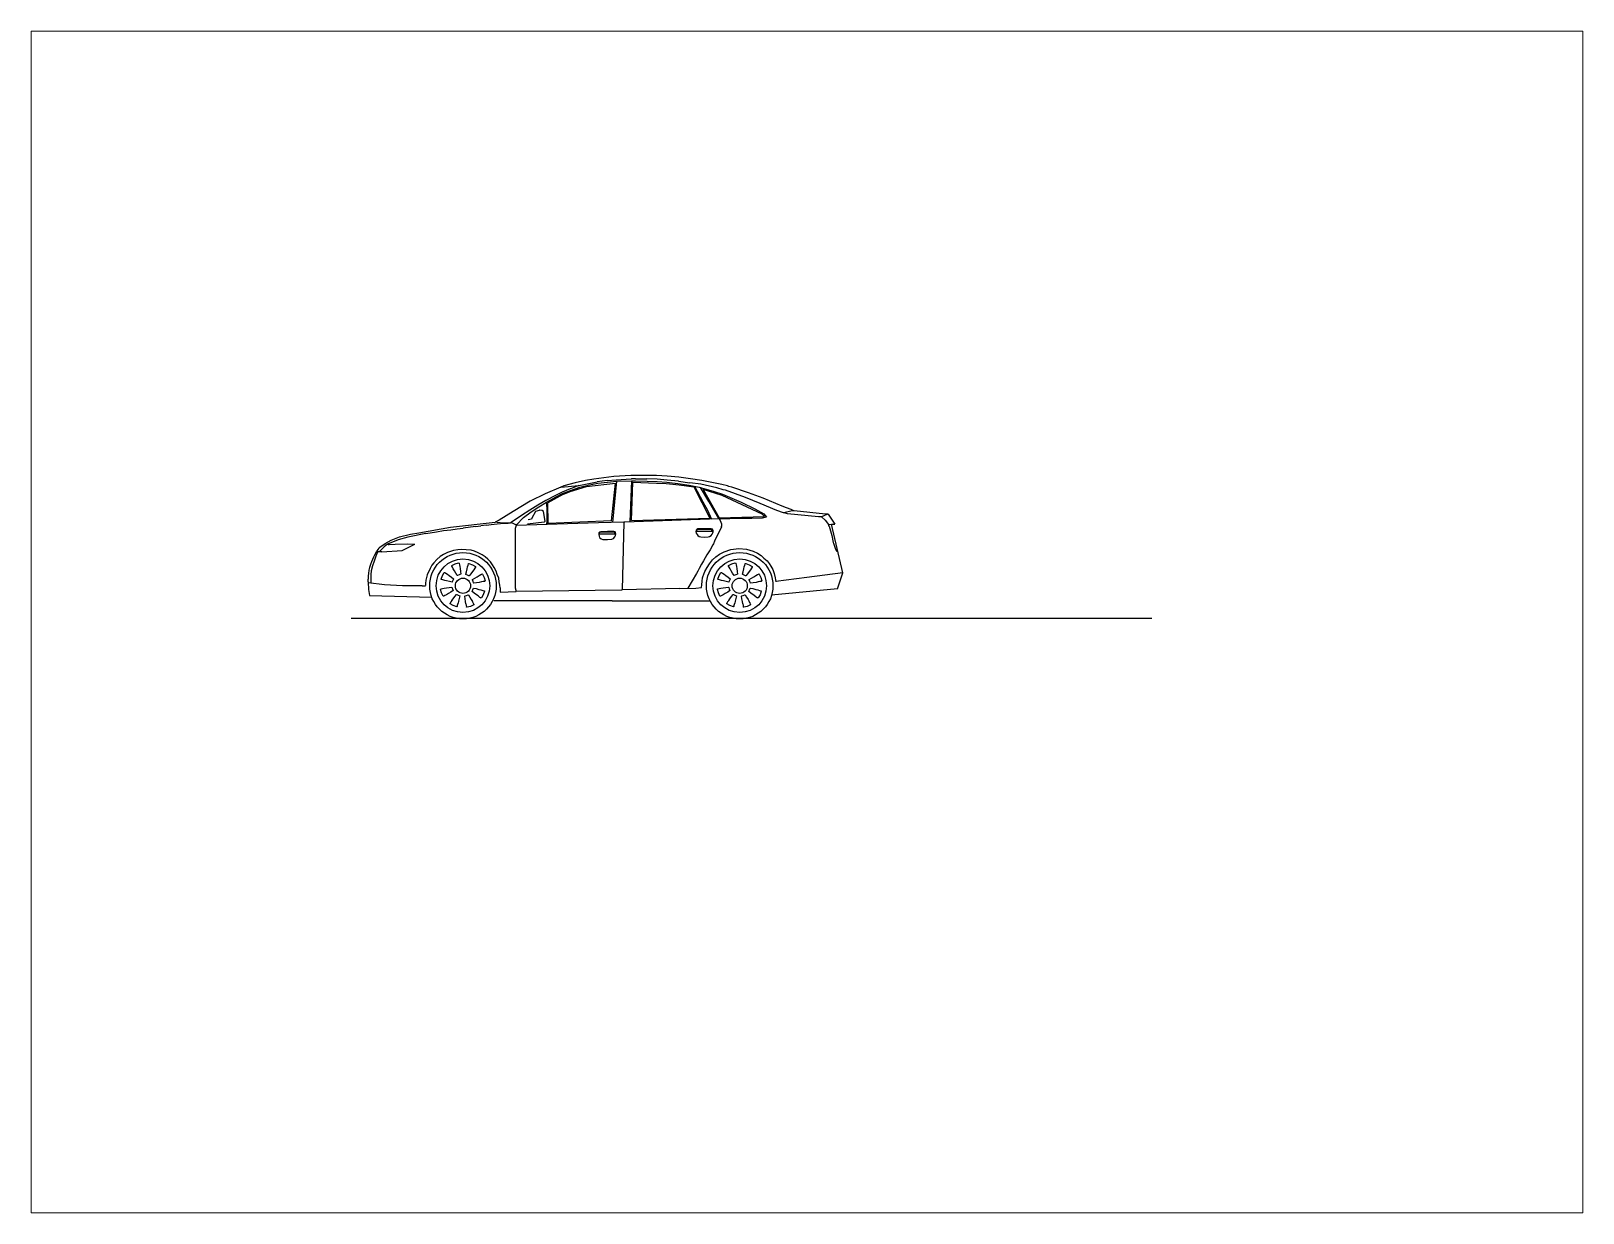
# Paper-space layout 'DWGFree.com' of a CAD drawing. Header units: inches. Extents: x 1.05 to 9.45, y 0.8 to 7.2.
# The model-space entities are those that its viewports show. They can reach past a viewport. Long polylines and large blocks are cut down to what shows.
import ezdxf

# ---------------------------------------------------------------- set-up
doc = ezdxf.new("R2010")
doc.units = ezdxf.units.IN
doc.header["$MEASUREMENT"] = 0
doc.layers.add('1', color=7, linetype='Continuous')

msp = doc.modelspace()

# ---------------------------------------------------------------- linework, layer by layer
for p, q in [((11.553, 2.762), (11.302, 2.698)), ((11.781, 2.814), (11.553, 2.762)), ((11.63, 2.703), (11.856, 2.75)), ((11.963, 2.846), (11.781, 2.814)), ((11.856, 2.75), (12.039, 2.785)), ((11.867, 2.722), (12.051, 2.755)), ((12.182, 2.872), (11.963, 2.846)), ((12.254, 2.813), (12.039, 2.785)), ((12.051, 2.755), (12.263, 2.778)), ((12.401, 2.904), (12.182, 2.872)), ((12.254, 2.813), (12.451, 2.831)), ((12.263, 2.778), (12.461, 2.799)), ((12.774, 2.925), (12.401, 2.904)), ((12.451, 2.831), (12.785, 2.852)), ((12.461, 2.799), (12.787, 2.807)), ((12.867, 2.924), (12.774, 2.925)), ((12.785, 2.852), (12.787, 2.852)), ((12.876, 2.851), (12.787, 2.852)), ((12.787, 2.807), (12.877, 2.807)), ((13.12, 2.927), (12.867, 2.924)), ((12.876, 2.851), (12.877, 2.851)), ((12.877, 2.851), (13.13, 2.849)), ((12.877, 2.807), (13.133, 2.803)), ((13.341, 2.925), (13.12, 2.927)), ((13.351, 2.843), (13.13, 2.849)), ((13.133, 2.803), (13.356, 2.794)), ((13.572, 2.909), (13.341, 2.925)), ((13.353, 2.843), (13.351, 2.843)), ((13.576, 2.826), (13.353, 2.843)), ((13.356, 2.794), (13.567, 2.779)), ((13.567, 2.779), (13.807, 2.752)), ((13.829, 2.888), (13.572, 2.909)), ((13.823, 2.799), (13.576, 2.826)), ((13.807, 2.752), (14.059, 2.715)), ((13.823, 2.799), (14.072, 2.767)), ((14.089, 2.854), (13.829, 2.888)), ((14.311, 2.735), (14.072, 2.767)), ((14.333, 2.815), (14.089, 2.854)), ((14.667, 2.652), (14.311, 2.735)), ((14.773, 2.731), (14.333, 2.815)), ((14.902, 2.698), (14.773, 2.731)), ((10.892, 2.523), (10.565, 2.358)), ((11.239, 2.671), (10.892, 2.523)), ((11.121, 2.487), (10.91, 2.377)), ((10.924, 2.338), (11.133, 2.457)), ((11.267, 2.556), (11.121, 2.487)), ((11.133, 2.457), (11.275, 2.528)), ((11.302, 2.698), (11.239, 2.671)), ((11.441, 2.629), (11.267, 2.556)), ((11.275, 2.528), (11.45, 2.599)), ((11.448, 2.632), (11.441, 2.629)), ((11.526, 2.66), (11.448, 2.632)), ((11.45, 2.599), (11.658, 2.67)), ((11.63, 2.703), (11.526, 2.66)), ((11.658, 2.67), (11.867, 2.722)), ((14.059, 2.715), (14.274, 2.671)), ((14.175, 2.691), (14.359, 2.346)), ((14.274, 2.671), (14.61, 2.573)), ((14.492, 2.352), (14.305, 2.662)), ((14.61, 2.573), (14.788, 2.513)), ((14.669, 2.651), (14.667, 2.652)), ((14.806, 2.611), (14.669, 2.651)), ((14.788, 2.513), (15.203, 2.337)), ((14.853, 2.6), (14.806, 2.611)), ((15.296, 2.439), (14.853, 2.6)), ((14.933, 2.685), (14.902, 2.698)), ((14.998, 2.666), (14.933, 2.685)), ((15.361, 2.544), (14.998, 2.666)), ((15.62, 2.311), (15.296, 2.439)), ((15.684, 2.424), (15.361, 2.544)), ((16.103, 2.25), (15.684, 2.424)), ((10.188, 2.137), (9.885, 1.946)), ((10.565, 2.358), (10.188, 2.137)), ((10.554, 2.164), (10.375, 2.045)), ((10.42, 2), (10.582, 2.123)), ((10.733, 2.274), (10.554, 2.164)), ((10.582, 2.123), (10.755, 2.238)), ((10.679, 2.133), (10.602, 1.986)), ((10.68, 2.134), (10.679, 2.133)), ((10.683, 2.135), (10.68, 2.134)), ((10.76, 2.159), (10.683, 2.135)), ((10.91, 2.377), (10.733, 2.274)), ((10.755, 2.238), (10.924, 2.338)), ((10.762, 2.159), (10.76, 2.159)), ((10.771, 2.161), (10.762, 2.159)), ((10.779, 2.161), (10.771, 2.161)), ((10.83, 2.153), (10.779, 2.161)), ((10.859, 2.133), (10.83, 2.153)), ((14.359, 2.346), (14.461, 2.165)), ((14.461, 2.165), (14.551, 1.965)), ((14.707, 1.97), (14.492, 2.352)), ((15.203, 2.337), (15.498, 2.195)), ((15.498, 2.195), (15.697, 2.086)), ((15.986, 2.154), (15.62, 2.311)), ((15.697, 2.086), (15.758, 2.008)), ((16.133, 2.108), (15.986, 2.154)), ((16.2, 2.211), (16.103, 2.25)), ((16.196, 2.117), (16.133, 2.108)), ((16.145, 2.105), (16.133, 2.108)), ((16.216, 2.082), (16.145, 2.105)), ((16.262, 2.132), (16.196, 2.117)), ((16.298, 2.175), (16.2, 2.211)), ((16.221, 2.081), (16.216, 2.082)), ((16.9, 2.02), (16.221, 2.081)), ((16.32, 2.145), (16.262, 2.132)), ((16.357, 2.152), (16.298, 2.175)), ((16.344, 2.148), (16.32, 2.145)), ((16.357, 2.152), (16.344, 2.148)), ((16.367, 2.149), (16.357, 2.152)), ((17.052, 2.076), (16.367, 2.149)), ((17.05, 2.053), (17.015, 2.038)), ((17.088, 2.066), (17.05, 2.053)), ((17.115, 2.076), (17.052, 2.076)), ((17.11, 2.074), (17.088, 2.066)), ((17.115, 2.076), (17.11, 2.074)), ((8.507, 1.686), (8.658, 1.713)), ((8.658, 1.713), (8.818, 1.734)), ((8.818, 1.734), (8.955, 1.75)), ((8.955, 1.75), (9.093, 1.769)), ((9.365, 1.803), (9.093, 1.769)), ((9.365, 1.803), (9.475, 1.815)), ((9.605, 1.833), (9.475, 1.815)), ((9.605, 1.833), (9.704, 1.846)), ((9.704, 1.846), (9.836, 1.86)), ((9.885, 1.946), (9.796, 1.897)), ((9.839, 1.891), (9.796, 1.897)), ((9.836, 1.86), (9.837, 1.86)), ((9.837, 1.86), (9.995, 1.876)), ((9.979, 1.876), (9.839, 1.891)), ((9.995, 1.876), (9.979, 1.876)), ((9.995, 1.876), (10.08, 1.879)), ((10.073, 1.876), (9.995, 1.876)), ((10.124, 1.879), (10.073, 1.876)), ((10.147, 1.892), (10.124, 1.879)), ((10.375, 2.045), (10.147, 1.892)), ((10.147, 1.892), (10.259, 1.842)), ((12.062, 1.884), (10.257, 1.823)), ((10.257, 1.823), (10.259, 1.842)), ((10.259, 1.842), (10.42, 2)), ((10.59, 1.964), (10.517, 1.95)), ((10.602, 1.986), (10.59, 1.964)), ((10.874, 1.902), (10.886, 1.914)), ((10.886, 1.914), (10.894, 1.923)), ((12.622, 1.902), (12.062, 1.884)), ((12.641, 1.901), (12.622, 1.902)), ((14.707, 1.97), (12.641, 1.901)), ((14.21, 1.72), (14.204, 1.691)), ((14.224, 1.741), (14.21, 1.72)), ((14.251, 1.753), (14.224, 1.741)), ((14.227, 1.718), (14.235, 1.739)), ((14.227, 1.693), (14.227, 1.718)), ((14.235, 1.739), (14.28, 1.747)), ((14.393, 1.755), (14.251, 1.753)), ((14.28, 1.747), (14.503, 1.747)), ((14.542, 1.754), (14.393, 1.755)), ((14.503, 1.747), (14.552, 1.739)), ((14.567, 1.743), (14.542, 1.754)), ((14.562, 1.718), (14.552, 1.739)), ((14.562, 1.693), (14.562, 1.718)), ((14.584, 1.718), (14.567, 1.743)), ((14.583, 1.683), (14.584, 1.718)), ((14.765, 1.798), (14.616, 1.485)), ((14.72, 1.97), (14.707, 1.97)), ((14.951, 1.971), (14.72, 1.97)), ((14.72, 1.97), (14.741, 1.939)), ((14.741, 1.939), (14.77, 1.86)), ((14.765, 1.798), (14.771, 1.813)), ((14.77, 1.86), (14.771, 1.813)), ((15.192, 1.977), (14.951, 1.971)), ((15.434, 1.979), (15.192, 1.977)), ((15.67, 1.989), (15.434, 1.979)), ((15.758, 2.008), (15.67, 1.989)), ((16.9, 2.02), (16.903, 2.02)), ((16.963, 2.016), (16.903, 2.02)), ((16.965, 2.016), (16.963, 2.016)), ((17.015, 2.038), (16.965, 2.016)), ((16.965, 2.016), (17.048, 1.941)), ((17.048, 1.941), (17.117, 1.849)), ((17.117, 1.849), (17.15, 1.851)), ((17.125, 1.832), (17.117, 1.849)), ((17.131, 1.814), (17.125, 1.832)), ((17.131, 1.814), (17.132, 1.811)), ((17.132, 1.811), (17.195, 1.604)), ((17.15, 1.851), (17.187, 1.854)), ((17.187, 1.854), (17.228, 1.857)), ((17.228, 1.857), (17.249, 1.858)), ((17.249, 1.858), (17.263, 1.858)), ((7.424, 1.412), (7.352, 1.36)), ((7.66, 1.513), (7.424, 1.412)), ((7.442, 1.41), (7.424, 1.412)), ((7.442, 1.41), (7.461, 1.411)), ((7.461, 1.411), (7.597, 1.419)), ((7.597, 1.419), (7.873, 1.422)), ((7.871, 1.569), (7.66, 1.513)), ((8.273, 1.651), (7.871, 1.569)), ((8.273, 1.651), (8.507, 1.686)), ((12.075, 1.662), (12.071, 1.629)), ((12.071, 1.629), (12.077, 1.594)), ((12.087, 1.682), (12.075, 1.662)), ((12.077, 1.594), (12.09, 1.561)), ((12.117, 1.689), (12.087, 1.682)), ((12.089, 1.657), (12.096, 1.678)), ((12.089, 1.632), (12.089, 1.657)), ((12.423, 1.632), (12.089, 1.632)), ((12.09, 1.561), (12.123, 1.532)), ((12.096, 1.678), (12.141, 1.686)), ((12.26, 1.693), (12.117, 1.689)), ((12.123, 1.532), (12.159, 1.521)), ((12.141, 1.686), (12.365, 1.686)), ((12.159, 1.521), (12.262, 1.518)), ((12.405, 1.693), (12.26, 1.693)), ((12.262, 1.518), (12.357, 1.526)), ((12.357, 1.526), (12.395, 1.542)), ((12.365, 1.686), (12.414, 1.678)), ((12.395, 1.542), (12.422, 1.575)), ((12.428, 1.685), (12.405, 1.693)), ((12.423, 1.657), (12.414, 1.678)), ((12.422, 1.575), (12.436, 1.605)), ((12.423, 1.632), (12.423, 1.657)), ((12.441, 1.672), (12.428, 1.685)), ((12.436, 1.605), (12.445, 1.644)), ((12.445, 1.644), (12.441, 1.672)), ((14.204, 1.691), (14.212, 1.656)), ((14.212, 1.656), (14.23, 1.627)), ((14.562, 1.693), (14.227, 1.693)), ((14.23, 1.627), (14.251, 1.607)), ((14.251, 1.607), (14.281, 1.587)), ((14.281, 1.587), (14.316, 1.576)), ((14.316, 1.576), (14.391, 1.571)), ((14.391, 1.571), (14.475, 1.575)), ((14.475, 1.575), (14.508, 1.587)), ((14.508, 1.587), (14.539, 1.609)), ((14.581, 1.403), (14.516, 1.294)), ((14.539, 1.609), (14.564, 1.637)), ((14.564, 1.637), (14.577, 1.662)), ((14.577, 1.662), (14.583, 1.683)), ((14.59, 1.424), (14.581, 1.403)), ((14.616, 1.485), (14.59, 1.424)), ((17.195, 1.604), (17.226, 1.452)), ((17.226, 1.452), (17.229, 1.438)), ((17.229, 1.438), (17.27, 1.325)), ((7.076, 1.027), (7.053, 0.965)), ((7.12, 1.127), (7.076, 1.027)), ((7.143, 1.177), (7.12, 1.128)), ((7.12, 1.128), (7.12, 1.127)), ((7.176, 1.237), (7.143, 1.177)), ((7.176, 1.237), (7.185, 1.253)), ((7.213, 1.295), (7.185, 1.253)), ((7.185, 1.253), (7.255, 1.253)), ((7.239, 1.328), (7.213, 1.295)), ((7.262, 1.351), (7.239, 1.328)), ((7.288, 1.294), (7.255, 1.253)), ((7.255, 1.253), (7.297, 1.251)), ((7.321, 1.329), (7.288, 1.294)), ((7.352, 1.36), (7.321, 1.329)), ((8.511, 1.076), (8.442, 1.002)), ((8.661, 1.189), (8.586, 1.141)), ((8.746, 1.233), (8.661, 1.189)), ((8.878, 1.273), (8.746, 1.233)), ((8.976, 1.29), (8.878, 1.273)), ((9.06, 1.295), (8.976, 1.29)), ((9.159, 1.291), (9.06, 1.295)), ((9.266, 1.28), (9.159, 1.291)), ((9.337, 1.259), (9.266, 1.28)), ((9.423, 1.226), (9.337, 1.259)), ((9.506, 1.182), (9.423, 1.226)), ((9.575, 1.138), (9.506, 1.182)), ((9.631, 1.086), (9.575, 1.138)), ((9.692, 1.026), (9.631, 1.086)), ((9.738, 0.961), (9.692, 1.026)), ((14.376, 1.051), (14.331, 0.975)), ((14.448, 1.18), (14.376, 1.051)), ((14.516, 1.294), (14.448, 1.18)), ((14.502, 0.986), (14.574, 1.072)), ((14.574, 1.072), (14.644, 1.137)), ((14.644, 1.137), (14.721, 1.193)), ((14.721, 1.193), (14.824, 1.245)), ((14.824, 1.245), (14.975, 1.297)), ((14.975, 1.297), (15.153, 1.317)), ((15.153, 1.317), (15.316, 1.306)), ((15.316, 1.306), (15.463, 1.261)), ((15.463, 1.261), (15.557, 1.216)), ((15.557, 1.216), (15.639, 1.163)), ((15.639, 1.163), (15.701, 1.108)), ((15.701, 1.108), (15.769, 1.048)), ((15.769, 1.048), (15.817, 0.989)), ((17.27, 1.325), (17.291, 1.274)), ((17.291, 1.274), (17.299, 1.259)), ((17.328, 1.244), (17.299, 1.259)), ((7.008, 0.777), (6.999, 0.711)), ((6.999, 0.711), (6.999, 0.66)), ((7.017, 0.84), (7.008, 0.777)), ((7.018, 0.844), (7.017, 0.84)), ((7.033, 0.906), (7.018, 0.844)), ((7.053, 0.965), (7.033, 0.906)), ((8.3, 0.742), (8.272, 0.626)), ((8.362, 0.88), (8.3, 0.742)), ((8.405, 0.951), (8.362, 0.88)), ((8.442, 1.002), (8.405, 0.951)), ((8.605, 0.649), (8.633, 0.724)), ((8.633, 0.724), (8.672, 0.794)), ((8.672, 0.794), (8.682, 0.796)), ((8.682, 0.796), (8.689, 0.792)), ((8.689, 0.792), (8.712, 0.778)), ((8.712, 0.778), (8.747, 0.754)), ((8.747, 0.754), (8.783, 0.727)), ((8.783, 0.727), (8.836, 0.689)), ((8.836, 0.689), (8.879, 0.654)), ((8.837, 0.938), (8.84, 0.948)), ((8.84, 0.932), (8.837, 0.938)), ((8.84, 0.948), (8.913, 0.981)), ((8.853, 0.907), (8.84, 0.932)), ((8.874, 0.872), (8.853, 0.907)), ((8.897, 0.832), (8.874, 0.872)), ((8.931, 0.776), (8.897, 0.832)), ((8.913, 0.981), (8.99, 1.003)), ((8.961, 0.73), (8.931, 0.776)), ((8.967, 0.728), (8.961, 0.73)), ((9, 0.743), (8.967, 0.728)), ((8.99, 1.003), (8.999, 0.997)), ((8.999, 0.997), (9, 0.99)), ((9, 0.99), (9.007, 0.963)), ((9.034, 0.753), (9, 0.743)), ((9.007, 0.963), (9.014, 0.923)), ((9.014, 0.923), (9.021, 0.877)), ((9.021, 0.877), (9.031, 0.812)), ((9.031, 0.812), (9.038, 0.758)), ((9.038, 0.758), (9.034, 0.753)), ((9.149, 0.753), (9.16, 0.807)), ((9.152, 0.748), (9.149, 0.753)), ((9.186, 0.735), (9.152, 0.748)), ((9.16, 0.807), (9.176, 0.87)), ((9.176, 0.87), (9.187, 0.914)), ((9.217, 0.718), (9.186, 0.735)), ((9.187, 0.914), (9.197, 0.955)), ((9.197, 0.955), (9.206, 0.98)), ((9.206, 0.98), (9.209, 0.988)), ((9.209, 0.988), (9.218, 0.993)), ((9.223, 0.718), (9.217, 0.718)), ((9.218, 0.993), (9.293, 0.964)), ((9.257, 0.762), (9.223, 0.718)), ((9.295, 0.814), (9.257, 0.762)), ((9.293, 0.964), (9.362, 0.925)), ((9.322, 0.851), (9.295, 0.814)), ((9.346, 0.885), (9.322, 0.851)), ((9.344, 0.666), (9.4, 0.7)), ((9.36, 0.908), (9.346, 0.885)), ((9.364, 0.915), (9.36, 0.908)), ((9.362, 0.925), (9.364, 0.915)), ((9.4, 0.7), (9.44, 0.724)), ((9.44, 0.724), (9.475, 0.745)), ((9.475, 0.745), (9.5, 0.757)), ((9.5, 0.757), (9.506, 0.76)), ((9.506, 0.76), (9.516, 0.757)), ((9.516, 0.757), (9.549, 0.684)), ((9.549, 0.684), (9.571, 0.607)), ((9.774, 0.903), (9.738, 0.961)), ((9.818, 0.821), (9.774, 0.903)), ((9.839, 0.751), (9.818, 0.821)), ((9.872, 0.665), (9.839, 0.751)), ((14.247, 0.824), (14.218, 0.773)), ((14.277, 0.884), (14.247, 0.824)), ((14.331, 0.975), (14.277, 0.884)), ((14.354, 0.672), (14.361, 0.697)), ((14.361, 0.697), (14.38, 0.755)), ((14.38, 0.755), (14.405, 0.814)), ((14.405, 0.814), (14.45, 0.899)), ((14.45, 0.899), (14.502, 0.986)), ((14.687, 0.649), (14.715, 0.724)), ((14.715, 0.724), (14.755, 0.794)), ((14.755, 0.794), (14.764, 0.796)), ((14.764, 0.796), (14.772, 0.792)), ((14.772, 0.792), (14.794, 0.778)), ((14.794, 0.778), (14.829, 0.754)), ((14.829, 0.754), (14.865, 0.727)), ((14.865, 0.727), (14.918, 0.689)), ((14.918, 0.689), (14.961, 0.654)), ((14.92, 0.938), (14.922, 0.948)), ((14.922, 0.932), (14.92, 0.938)), ((14.922, 0.948), (14.995, 0.981)), ((14.935, 0.907), (14.922, 0.932)), ((14.956, 0.872), (14.935, 0.907)), ((14.979, 0.832), (14.956, 0.872)), ((15.013, 0.776), (14.979, 0.832)), ((14.995, 0.981), (15.072, 1.003)), ((15.044, 0.73), (15.013, 0.776)), ((15.049, 0.728), (15.044, 0.73)), ((15.082, 0.743), (15.049, 0.728)), ((15.072, 1.003), (15.081, 0.997)), ((15.081, 0.997), (15.082, 0.99)), ((15.082, 0.99), (15.089, 0.963)), ((15.117, 0.753), (15.082, 0.743)), ((15.089, 0.963), (15.096, 0.923)), ((15.096, 0.923), (15.103, 0.877)), ((15.103, 0.877), (15.113, 0.812)), ((15.113, 0.812), (15.12, 0.758)), ((15.12, 0.758), (15.117, 0.753)), ((15.231, 0.753), (15.243, 0.807)), ((15.234, 0.748), (15.231, 0.753)), ((15.268, 0.735), (15.234, 0.748)), ((15.243, 0.807), (15.258, 0.87)), ((15.258, 0.87), (15.269, 0.914)), ((15.299, 0.718), (15.268, 0.735)), ((15.269, 0.914), (15.28, 0.955)), ((15.28, 0.955), (15.288, 0.98)), ((15.288, 0.98), (15.291, 0.988)), ((15.291, 0.988), (15.3, 0.993)), ((15.305, 0.718), (15.299, 0.718)), ((15.3, 0.993), (15.375, 0.964)), ((15.339, 0.762), (15.305, 0.718)), ((15.378, 0.814), (15.339, 0.762)), ((15.375, 0.964), (15.445, 0.925)), ((15.404, 0.851), (15.378, 0.814)), ((15.428, 0.885), (15.404, 0.851)), ((15.426, 0.666), (15.482, 0.7)), ((15.442, 0.908), (15.428, 0.885)), ((15.446, 0.915), (15.442, 0.908)), ((15.445, 0.925), (15.446, 0.915)), ((15.482, 0.7), (15.522, 0.724)), ((15.522, 0.724), (15.557, 0.745)), ((15.557, 0.745), (15.583, 0.757)), ((15.583, 0.757), (15.589, 0.76)), ((15.589, 0.76), (15.598, 0.757)), ((15.598, 0.757), (15.631, 0.684)), ((15.631, 0.684), (15.653, 0.607)), ((15.817, 0.989), (15.854, 0.933)), ((15.854, 0.933), (15.895, 0.856)), ((15.895, 0.856), (15.929, 0.769)), ((15.929, 0.769), (15.949, 0.677)), ((6.999, 0.66), (6.999, 0.659)), ((6.999, 0.659), (6.999, 0.652)), ((6.999, 0.652), (6.999, 0.646)), ((7.001, 0.59), (7.002, 0.563)), ((7.002, 0.563), (7.003, 0.55)), ((7.003, 0.55), (7.004, 0.525)), ((7.004, 0.525), (7.004, 0.512)), ((7.004, 0.512), (7.008, 0.481)), ((7.008, 0.481), (7.01, 0.455)), ((7.01, 0.455), (7.011, 0.438)), ((7.011, 0.438), (7.012, 0.425)), ((7.012, 0.425), (7.013, 0.42)), ((7.89, 0.501), (7.759, 0.501)), ((7.999, 0.502), (7.89, 0.501)), ((8.188, 0.498), (7.999, 0.502)), ((8.262, 0.548), (8.259, 0.506)), ((8.272, 0.626), (8.262, 0.548)), ((8.595, 0.422), (8.601, 0.43)), ((8.617, 0.345), (8.595, 0.422)), ((8.601, 0.43), (8.607, 0.432)), ((8.61, 0.641), (8.605, 0.649)), ((8.607, 0.432), (8.635, 0.439)), ((8.618, 0.638), (8.61, 0.641)), ((8.65, 0.272), (8.617, 0.345)), ((8.643, 0.629), (8.618, 0.638)), ((8.635, 0.439), (8.675, 0.446)), ((8.684, 0.619), (8.643, 0.629)), ((8.675, 0.446), (8.721, 0.453)), ((8.727, 0.608), (8.684, 0.619)), ((8.721, 0.453), (8.785, 0.463)), ((8.791, 0.592), (8.727, 0.608)), ((8.821, 0.363), (8.766, 0.329)), ((8.785, 0.463), (8.84, 0.469)), ((8.845, 0.581), (8.791, 0.592)), ((8.868, 0.393), (8.821, 0.363)), ((8.84, 0.469), (8.844, 0.466)), ((8.844, 0.466), (8.855, 0.432)), ((8.849, 0.584), (8.845, 0.581)), ((8.863, 0.617), (8.849, 0.584)), ((8.855, 0.432), (8.869, 0.398)), ((8.88, 0.649), (8.863, 0.617)), ((8.869, 0.398), (8.868, 0.393)), ((8.879, 0.654), (8.88, 0.649)), ((9.286, 0.38), (9.303, 0.412)), ((9.287, 0.375), (9.286, 0.38)), ((9.33, 0.341), (9.287, 0.375)), ((9.297, 0.631), (9.298, 0.636)), ((9.311, 0.598), (9.297, 0.631)), ((9.298, 0.636), (9.344, 0.666)), ((9.303, 0.412), (9.316, 0.446)), ((9.321, 0.563), (9.311, 0.598)), ((9.316, 0.446), (9.321, 0.448)), ((9.326, 0.56), (9.321, 0.563)), ((9.321, 0.448), (9.375, 0.437)), ((9.381, 0.567), (9.326, 0.56)), ((9.375, 0.437), (9.438, 0.422)), ((9.445, 0.576), (9.381, 0.567)), ((9.438, 0.422), (9.482, 0.411)), ((9.491, 0.584), (9.445, 0.576)), ((9.482, 0.411), (9.523, 0.4)), ((9.531, 0.591), (9.491, 0.584)), ((9.523, 0.4), (9.548, 0.392)), ((9.559, 0.597), (9.531, 0.591)), ((9.561, 0.38), (9.533, 0.305)), ((9.548, 0.392), (9.556, 0.389)), ((9.556, 0.389), (9.561, 0.38)), ((9.565, 0.599), (9.559, 0.597)), ((9.571, 0.607), (9.565, 0.599)), ((9.885, 0.585), (9.872, 0.665)), ((9.898, 0.516), (9.885, 0.585)), ((9.901, 0.453), (9.898, 0.516)), ((12.571, 0.407), (10.253, 0.372)), ((12.584, 0.409), (12.571, 0.407)), ((13.852, 0.441), (12.584, 0.409)), ((14.335, 0.519), (14.342, 0.599)), ((14.342, 0.599), (14.354, 0.672)), ((14.677, 0.422), (14.683, 0.43)), ((14.699, 0.345), (14.677, 0.422)), ((14.683, 0.43), (14.689, 0.432)), ((14.692, 0.641), (14.687, 0.649)), ((14.689, 0.432), (14.717, 0.439)), ((14.7, 0.638), (14.692, 0.641)), ((14.732, 0.272), (14.699, 0.345)), ((14.725, 0.629), (14.7, 0.638)), ((14.717, 0.439), (14.757, 0.446)), ((14.766, 0.619), (14.725, 0.629)), ((14.757, 0.446), (14.803, 0.453)), ((14.81, 0.608), (14.766, 0.619)), ((14.803, 0.453), (14.867, 0.463)), ((14.873, 0.592), (14.81, 0.608)), ((14.904, 0.363), (14.848, 0.329)), ((14.867, 0.463), (14.922, 0.469)), ((14.927, 0.581), (14.873, 0.592)), ((14.95, 0.393), (14.904, 0.363)), ((14.922, 0.469), (14.927, 0.466)), ((14.932, 0.584), (14.927, 0.581)), ((14.927, 0.466), (14.937, 0.432)), ((14.945, 0.617), (14.932, 0.584)), ((14.937, 0.432), (14.951, 0.398)), ((14.962, 0.649), (14.945, 0.617)), ((14.951, 0.398), (14.95, 0.393)), ((14.961, 0.654), (14.962, 0.649)), ((15.368, 0.38), (15.385, 0.412)), ((15.369, 0.375), (15.368, 0.38)), ((15.412, 0.341), (15.369, 0.375)), ((15.379, 0.631), (15.38, 0.636)), ((15.393, 0.598), (15.379, 0.631)), ((15.38, 0.636), (15.426, 0.666)), ((15.385, 0.412), (15.398, 0.446)), ((15.403, 0.563), (15.393, 0.598)), ((15.398, 0.446), (15.403, 0.448)), ((15.408, 0.56), (15.403, 0.563)), ((15.403, 0.448), (15.457, 0.437)), ((15.463, 0.567), (15.408, 0.56)), ((15.457, 0.437), (15.52, 0.422)), ((15.527, 0.576), (15.463, 0.567)), ((15.52, 0.422), (15.564, 0.411)), ((15.573, 0.584), (15.527, 0.576)), ((15.564, 0.411), (15.605, 0.4)), ((15.613, 0.591), (15.573, 0.584)), ((15.605, 0.4), (15.63, 0.392)), ((15.641, 0.597), (15.613, 0.591)), ((15.643, 0.38), (15.615, 0.305)), ((15.63, 0.392), (15.638, 0.389)), ((15.638, 0.389), (15.643, 0.38)), ((15.647, 0.599), (15.641, 0.597)), ((15.653, 0.607), (15.647, 0.599)), ((15.949, 0.677), (15.964, 0.589)), ((8.659, 0.269), (8.65, 0.272)), ((8.665, 0.272), (8.659, 0.269)), ((8.691, 0.285), (8.665, 0.272)), ((8.726, 0.305), (8.691, 0.285)), ((8.766, 0.329), (8.726, 0.305)), ((8.801, 0.114), (8.806, 0.121)), ((8.803, 0.104), (8.801, 0.114)), ((8.873, 0.065), (8.803, 0.104)), ((8.819, 0.144), (8.806, 0.121)), ((8.844, 0.178), (8.819, 0.144)), ((8.844, 0.178), (8.87, 0.215)), ((8.87, 0.215), (8.909, 0.268)), ((8.948, 0.037), (8.873, 0.065)), ((8.909, 0.268), (8.943, 0.311)), ((8.943, 0.311), (8.948, 0.312)), ((8.948, 0.312), (8.98, 0.295)), ((8.957, 0.042), (8.948, 0.037)), ((8.96, 0.05), (8.957, 0.042)), ((8.96, 0.05), (8.968, 0.075)), ((8.968, 0.075), (8.979, 0.116)), ((8.99, 0.159), (8.979, 0.116)), ((8.98, 0.295), (9.014, 0.281)), ((9.005, 0.223), (8.99, 0.159)), ((9.017, 0.277), (9.005, 0.223)), ((9.014, 0.281), (9.017, 0.277)), ((9.128, 0.272), (9.131, 0.276)), ((9.135, 0.217), (9.128, 0.272)), ((9.131, 0.276), (9.166, 0.286)), ((9.144, 0.153), (9.135, 0.217)), ((9.152, 0.107), (9.144, 0.153)), ((9.152, 0.107), (9.159, 0.066)), ((9.159, 0.066), (9.165, 0.039)), ((9.167, 0.032), (9.165, 0.039)), ((9.166, 0.286), (9.199, 0.301)), ((9.175, 0.027), (9.167, 0.032)), ((9.253, 0.048), (9.175, 0.027)), ((9.199, 0.301), (9.204, 0.3)), ((9.204, 0.3), (9.235, 0.253)), ((9.235, 0.253), (9.269, 0.198)), ((9.326, 0.081), (9.253, 0.048)), ((9.269, 0.198), (9.292, 0.158)), ((9.313, 0.123), (9.292, 0.158)), ((9.325, 0.097), (9.313, 0.123)), ((9.325, 0.097), (9.328, 0.091)), ((9.328, 0.091), (9.326, 0.081)), ((9.382, 0.302), (9.33, 0.341)), ((9.419, 0.276), (9.382, 0.302)), ((9.419, 0.276), (9.453, 0.251)), ((9.453, 0.251), (9.476, 0.238)), ((9.483, 0.233), (9.476, 0.238)), ((9.493, 0.235), (9.483, 0.233)), ((9.533, 0.305), (9.493, 0.235)), ((14.741, 0.269), (14.732, 0.272)), ((14.747, 0.272), (14.741, 0.269)), ((14.773, 0.285), (14.747, 0.272)), ((14.808, 0.305), (14.773, 0.285)), ((14.848, 0.329), (14.808, 0.305)), ((14.884, 0.114), (14.888, 0.121)), ((14.885, 0.104), (14.884, 0.114)), ((14.955, 0.065), (14.885, 0.104)), ((14.902, 0.144), (14.888, 0.121)), ((14.926, 0.178), (14.902, 0.144)), ((14.926, 0.178), (14.952, 0.215)), ((14.952, 0.215), (14.991, 0.268)), ((15.03, 0.037), (14.955, 0.065)), ((14.991, 0.268), (15.025, 0.311)), ((15.025, 0.311), (15.031, 0.312)), ((15.039, 0.042), (15.03, 0.037)), ((15.031, 0.312), (15.062, 0.295)), ((15.042, 0.05), (15.039, 0.042)), ((15.042, 0.05), (15.05, 0.075)), ((15.05, 0.075), (15.061, 0.116)), ((15.072, 0.159), (15.061, 0.116)), ((15.062, 0.295), (15.096, 0.281)), ((15.087, 0.223), (15.072, 0.159)), ((15.099, 0.277), (15.087, 0.223)), ((15.096, 0.281), (15.099, 0.277)), ((15.21, 0.272), (15.213, 0.276)), ((15.217, 0.217), (15.21, 0.272)), ((15.213, 0.276), (15.248, 0.286)), ((15.227, 0.153), (15.217, 0.217)), ((15.234, 0.107), (15.227, 0.153)), ((15.234, 0.107), (15.241, 0.066)), ((15.241, 0.066), (15.248, 0.039)), ((15.248, 0.286), (15.281, 0.301)), ((15.249, 0.032), (15.248, 0.039)), ((15.258, 0.027), (15.249, 0.032)), ((15.335, 0.048), (15.258, 0.027)), ((15.281, 0.301), (15.286, 0.3)), ((15.286, 0.3), (15.317, 0.253)), ((15.317, 0.253), (15.351, 0.198)), ((15.408, 0.081), (15.335, 0.048)), ((15.351, 0.198), (15.374, 0.158)), ((15.395, 0.123), (15.374, 0.158)), ((15.408, 0.097), (15.395, 0.123)), ((15.408, 0.097), (15.41, 0.091)), ((15.41, 0.091), (15.408, 0.081)), ((15.465, 0.302), (15.412, 0.341)), ((15.501, 0.276), (15.465, 0.302)), ((15.501, 0.276), (15.536, 0.251)), ((15.536, 0.251), (15.558, 0.238)), ((15.566, 0.233), (15.558, 0.238)), ((15.575, 0.235), (15.566, 0.233)), ((15.615, 0.305), (15.575, 0.235)), ((15.868, 0.295), (15.867, 0.292)), ((6.625, -0.213), (24.227, -0.213))]:
    msp.add_line(p, q)
at = {"layer": '1'}
for p, q in [((11.803, 2.682), (12.437, 2.756)), ((12.354, 1.925), (12.437, 2.756)), ((12.461, 2.799), (12.375, 1.894)), ((12.787, 2.807), (12.754, 1.905)), ((12.788, 1.933), (12.817, 2.781)), ((12.817, 2.781), (13.343, 2.76)), ((13.343, 2.76), (13.555, 2.751)), ((13.555, 2.751), (13.841, 2.72)), ((11.28, 2.508), (10.949, 2.323)), ((11.239, 2.671), (11.63, 2.703)), ((11.28, 2.508), (11.439, 2.575)), ((11.439, 2.575), (11.803, 2.682)), ((13.841, 2.72), (14.162, 2.673)), ((14.162, 2.673), (14.513, 1.987)), ((14.784, 2.485), (14.366, 2.616)), ((14.366, 2.616), (14.72, 1.998)), ((15.664, 2.072), (14.784, 2.485)), ((10.894, 1.923), (10.859, 2.133)), ((10.924, 2.338), (10.931, 2.137)), ((10.931, 2.137), (10.928, 1.927)), ((10.96, 1.868), (10.949, 2.323)), ((15.71, 2.021), (15.664, 2.072)), ((17.11, 2.074), (17.263, 1.858)), ((8.114, 1.667), (8.815, 1.792)), ((8.815, 1.792), (9.796, 1.897)), ((10.257, 1.823), (10.234, 1.758)), ((10.234, 1.758), (10.234, 0.454)), ((10.874, 1.902), (10.508, 1.854)), ((10.928, 1.927), (10.92, 1.845)), ((12.354, 1.925), (10.96, 1.868)), ((12.622, 1.902), (12.584, 0.409)), ((12.788, 1.933), (14.513, 1.987)), ((14.72, 1.998), (15.71, 2.021)), ((17.432, 0.782), (17.187, 1.854)), ((7.262, 1.351), (7.376, 1.431)), ((7.376, 1.431), (7.507, 1.501)), ((7.507, 1.501), (7.694, 1.577)), ((7.694, 1.577), (7.934, 1.636)), ((7.75, 1.279), (8.026, 1.414)), ((7.873, 1.422), (8.026, 1.414)), ((7.934, 1.636), (8.114, 1.667)), ((7.21, 1.237), (7.217, 1.253)), ((7.297, 1.251), (7.3, 1.25)), ((7.3, 1.25), (7.75, 1.279)), ((8.511, 1.076), (8.586, 1.141)), ((14.218, 0.773), (14.03, 0.446)), ((17.432, 0.782), (16.644, 0.679)), ((17.317, 0.431), (17.432, 0.782)), ((7.001, 0.59), (6.999, 0.646)), ((7.36, 0.52), (7.002, 0.563)), ((7.013, 0.42), (7.035, 0.29)), ((7.759, 0.501), (7.36, 0.52)), ((8.188, 0.498), (8.259, 0.496)), ((9.901, 0.453), (9.901, 0.359)), ((9.901, 0.359), (10.253, 0.372)), ((10.234, 0.454), (10.253, 0.372)), ((13.852, 0.441), (14.207, 0.45)), ((14.207, 0.45), (14.332, 0.465)), ((14.332, 0.465), (14.335, 0.519)), ((17.317, 0.431), (15.867, 0.292)), ((16.644, 0.679), (15.964, 0.591)), ((7.035, 0.29), (8.399, 0.253)), ((12.365, 0.168), (9.763, 0.168)), ((12.365, 0.168), (14.518, 0.168))]:
    msp.add_line(p, q, dxfattribs=at)
msp.add_lwpolyline([(7.21, 1.237), (7.172, 1.153), (7.133, 1.041), (7.098, 0.936), (7.07, 0.828), (7.059, 0.746), (7.059, 0.556)], dxfattribs=at)
for centre, radius in [((9.086, 0.501), 0.731), ((9.086, 0.501), 0.589), ((15.169, 0.501), 0.731), ((15.169, 0.501), 0.589), ((9.086, 0.501), 0.167), ((15.169, 0.501), 0.167)]:
    msp.add_circle(centre, radius, dxfattribs=at)

psp = doc.layouts.new('DWGFree.com')

# ---------------------------------------------------------------- viewports
at = {"layer": '1', "view_target_point": (26.1125, -0.9482)}
psp.add_viewport(center=(5.25, 4), size=(8.4, 6.4), view_center_point=(-9.4648, 0.6522), view_height=25.989187, dxfattribs=at)

doc.saveas('drawing.dxf')
